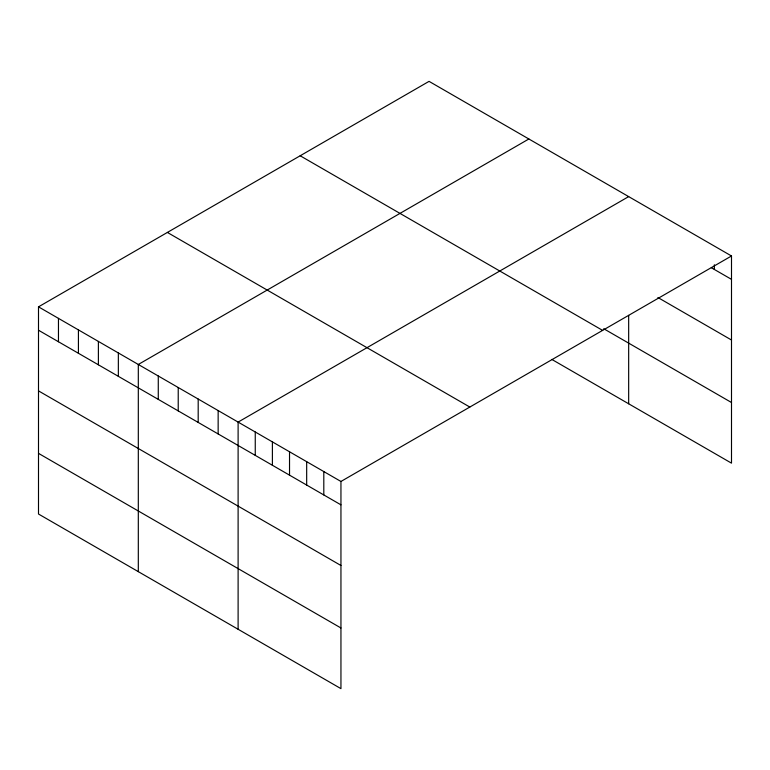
<?xml version="1.0" encoding="UTF-8"?>
<svg xmlns="http://www.w3.org/2000/svg" width="770" height="770" viewBox="0 0 770 770"><rect width="100%" height="100%" fill="white"/><g stroke="black" fill="none" stroke-linecap="round" stroke-linejoin="round"><path stroke-width="1.16" d="M38.5 306.845L340.946 481.462L340.946 688.64L38.5 514.023L38.5 306.845L429.054 81.36L731.5 255.977L731.5 463.155L551.821 359.417M528.865 138.985L138.311 364.47L138.311 571.648M628.666 196.61L238.113 422.095L238.113 629.273M340.946 481.462L731.5 255.977M711.336 267.719L731.5 279.356M657.907 297.518L731.5 340.013M603.719 328.732L731.5 402.508M300.175 155.771L602.621 330.388M167.379 232.434L469.825 407.051M38.5 330.224L340.946 504.841M38.5 390.881L340.946 565.498M38.5 453.366L340.946 627.983M714.358 264.784L714.358 269.462M628.666 315.363L628.666 403.788M323.804 471.567L323.804 494.946M306.672 461.673L306.672 485.052M289.53 451.778L289.53 475.157M272.397 441.884L272.397 465.263M255.255 431.989L255.255 455.368M218.151 410.564L218.151 433.953M198.188 399.043L198.188 422.422M178.226 387.512L178.226 410.901M158.274 375.991L158.274 399.37M118.349 352.939L118.349 376.328M98.387 341.418L98.387 364.797M78.425 329.897L78.425 353.276M58.462 318.366L58.462 341.755"/></g></svg>
